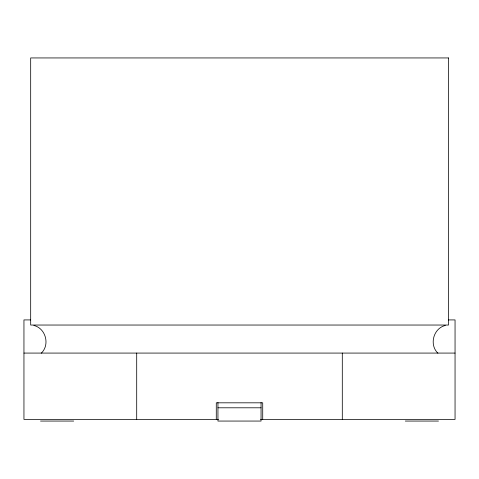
<?xml version="1.0" encoding="UTF-8"?>
<svg xmlns="http://www.w3.org/2000/svg" width="479" height="479" viewBox="0 0 479 479"><rect width="100%" height="100%" fill="white"/><g stroke="black" fill="none" stroke-linecap="round" stroke-linejoin="round"><path stroke-width="0.72" d="M41.272 353.197C50.187 344.79 45.768 328.277 33.841 325.457M445.344 325.457C433.417 328.277 428.998 344.79 437.914 353.197M30.65 319.918L23.95 319.918L23.95 419.4L218.496 419.4M448.35 319.918L455.05 319.918L455.05 419.4L260.504 419.4M23.95 353.077L455.05 353.077M217.945 407.797L261.055 407.797M40.529 421.059L73.694 421.059M405.306 421.059L438.471 421.059M342.299 353.077L342.299 419.4M262.714 419.4L262.714 402.821L216.286 402.821L216.286 419.4M261.055 402.498L261.055 421.059L217.945 421.059L217.945 402.498M136.701 353.077L136.701 419.4M448.506 57.941L30.68 57.941L30.68 325.037L448.506 325.037L448.506 57.941"/></g></svg>
